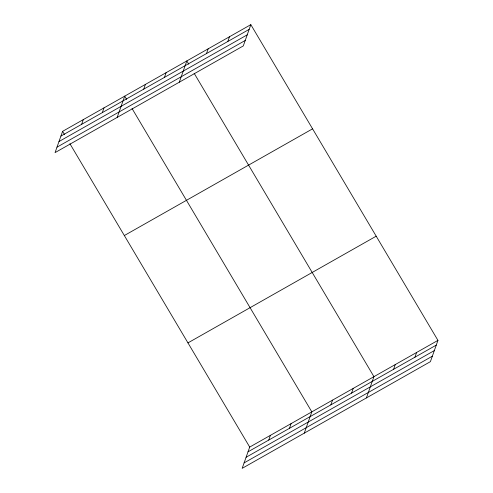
<?xml version="1.0" encoding="UTF-8"?>
<svg xmlns="http://www.w3.org/2000/svg" width="493" height="493" viewBox="0 0 493 493"><rect width="100%" height="100%" fill="white"/><g stroke="black" fill="none" stroke-linecap="round" stroke-linejoin="round"><path stroke-width="0.74" d="M250.832 24.65L62.593 131.348L55.056 152.62L243.296 45.923L250.832 24.65L437.944 340.38L430.407 361.652L242.168 468.35L249.704 447.077L437.944 340.38M81.622 124.347L83.299 119.614M102.328 112.607L104.005 107.875M117.174 117.408L124.711 96.135L126.639 99.395M143.74 89.134L145.417 84.402M164.446 77.401L166.123 72.662M179.298 82.202L186.829 60.929L188.757 64.182M206.487 53.571L208.163 48.838M227.821 41.474L229.498 36.741M268.734 440.076L270.411 435.337M289.44 428.337L291.116 423.604M304.292 433.137L311.822 411.865L132.044 108.509M330.852 404.864L332.529 400.131M351.558 393.124L353.235 388.392M366.41 397.931L373.94 376.658L194.162 73.303M393.599 369.3L395.275 364.561M414.933 357.203L416.61 352.47M60.916 136.08L249.156 29.383M58.981 141.54L247.221 34.843M56.991 147.16L245.231 40.463M124.335 235.537L312.574 128.839M187.956 342.888L376.196 236.19M248.028 451.81L436.268 345.112M246.093 457.27L434.333 350.572M244.103 462.89L432.343 356.192M62.593 131.348L64.521 134.601M69.92 143.722L249.704 447.077"/></g></svg>
